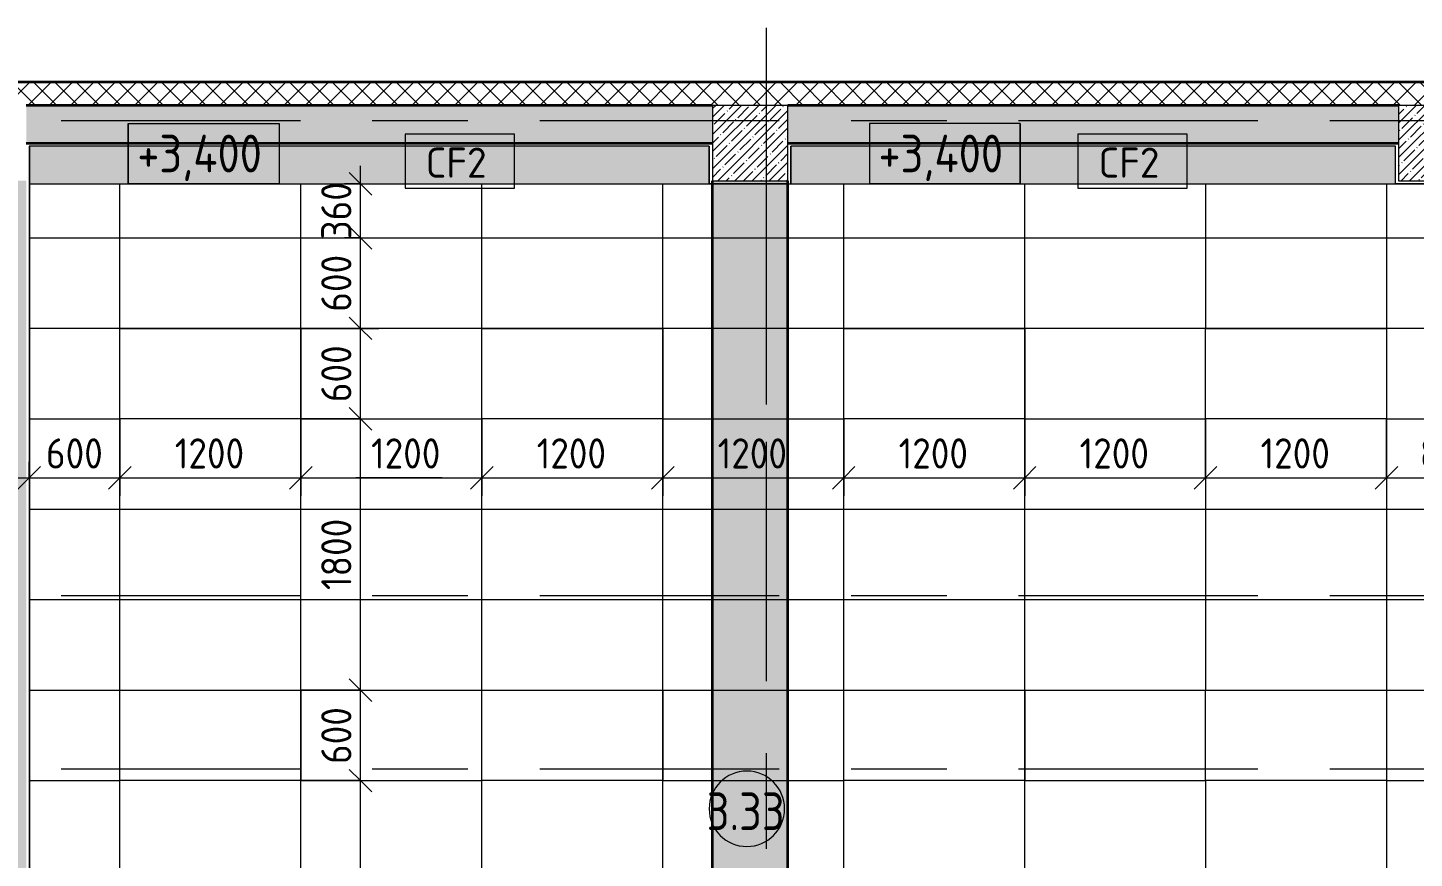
# Model space of a CAD drawing. Header units: millimetres. Extents: x 81469 to 281789, y -8553 to 29000.
# Drawn here: x 111060 to 120255, y 16406 to 21915 of the extents above; entities that cross this region are included whole.
import ezdxf

# ---------------------------------------------------------------- set-up
doc = ezdxf.new("R2010")
doc.units = ezdxf.units.MM
doc.linetypes.add('Осевая', pattern=[3175, 635, -476.25, 1587.5, -476.25])
for name, color, linetype, lineweight in [('A-ANNO-DIMS', 7, 'Continuous', 9), ('A-ANNO-DIMS-100', 7, 'Continuous', 9), ('A-AREA-IDEN', 7, 'Continuous', 9), ('A-CLNG', 7, 'Continuous', 9), ('A-CLNG-IDEN', 7, 'Continuous', 9), ('A-CLNG-PATT', 7, 'Continuous', 9), ('A-FLOR', 7, 'Continuous', 9), ('A-FLOR-1', 7, 'Continuous', 35), ('A-WALL', 7, 'Continuous', 9), ('G-ANNO-DIMS', 7, 'Continuous', 9), ('I-WALL', 7, 'Continuous', 9), ('S-COLS', 7, 'Continuous', 9), ('Оси', 7, 'Continuous', 9), ('Оси-2', 7, 'Осевая', 9)]:
    doc.layers.add(name, color=color, linetype=linetype, lineweight=lineweight)
for name, color, linetype, lineweight, true_color in [('A-WALL-3', 7, 'Continuous', 35, 0x3c3c3c), ('A-WALL-FNSH-1', 7, 'Continuous', 9, 0x3c3c3c), ('A-WALL-FNSH-2', 7, 'Continuous', 13, 0x3c3c3c)]:
    doc.layers.add(name, color=color, linetype=linetype, lineweight=lineweight, true_color=true_color)
doc.styles.add('GOST Common', font='GOST_Common.ttf', dxfattribs={"width": 0.9, "height": 250})
doc.styles.add('GOST Common_1', font='GOST_Common.ttf', dxfattribs={"height": 200})
doc.styles.add('ISOCPEUR_1', font='isocpeur.ttf', dxfattribs={"width": 0.9, "height": 200})
doc.dimstyles.new('ISO-2_0_0_9К_Средний_округл2', dxfattribs={"dimscale": 304.8, "dimtxt": 199.196235, "dimasz": 0.492126, "dimexe": 0.393701, "dimexo": 0, "dimgap": 0, "dimtad": 1, "dimdec": 0, "dimrnd": 10, "dimzin": 0, "dimdsep": 46, "dimtxsty": 'ISOCPEUR_1', "dimblk1": 'OBLIQUE', "dimblk2": 'OBLIQUE', "dimsah": 1, "dimcen": 0.09, "dimdle": 0.393701, "dimazin": 0, "dimtfac": 1, "dimtdec": 4, "dimtix": 1, "dimtmove": 0, "dimatfit": 3, "dimfxl": 1, "dimtvp": 1, "dimtolj": 1, "dimtzin": 0, "dimarcsym": 2})
doc.dimstyles.new('ISO-2_0_0_9К_Средний_округл2_1', dxfattribs={"dimscale": 304.8, "dimtxt": 199.196235, "dimasz": 0.492126, "dimexe": 0.393701, "dimexo": 0, "dimgap": 0, "dimtad": 1, "dimdec": 0, "dimrnd": 10, "dimzin": 0, "dimdsep": 46, "dimtxsty": 'ISOCPEUR_1', "dimblk1": 'OBLIQUE', "dimblk2": 'OBLIQUE', "dimsah": 1, "dimcen": 0.09, "dimdle": 0.393701, "dimazin": 0, "dimtfac": 1, "dimtdec": 4, "dimtix": 1, "dimtmove": 1, "dimatfit": 3, "dimfxl": 1, "dimtvp": 1, "dimtolj": 1, "dimtzin": 0, "dimarcsym": 2})
pattern_1 = [(45, (0, 0), (-57.024626, 57.024626), []), (45, (57.025, 0), (-57.024626, 57.024626), [100.806, -20.161, 3.353, -16.808])]
pattern_2 = [(0, (114071, 22320.96), (0, 600), []), (90, (114071, 22321), (-1200, 7e-14), [])]

# ---------------------------------------------------------------- blocks, each defined once
blk = doc.blocks.new('BSC_Колонна _Прямоугольная - 700х500-23282984-План потолков с обозначением видов отделки и геометрии 3 этажа в осях 23-33')
at = {"layer": 'S-COLS'}
h = blk.add_hatch(dxfattribs=at)
h.set_pattern_fill('FP_10', color=256, style=0, pattern_type=2)
h.set_pattern_definition([(45, (-120500, -21150), (-57.024626, 57.024626), []), (45, (-120442.975, -21150), (-57.024626, 57.024626), [100.806, -20.161, 3.353, -16.808])])
h.paths.add_polyline_path([(-350, -250), (350, -250), (350, 250), (-350, 250)])
for p, q in [((350, 250), (-350, 250)), ((-350, 250), (-350, -250)), ((350, -250), (350, 250)), ((-350, -250), (350, -250))]:
    blk.add_line(p, q, dxfattribs=at)
blk = doc.blocks.new('BSC_Колонна _Прямоугольная - 500х500-23282985-План потолков с обозначением видов отделки и геометрии 3 этажа в осях 23-33')
at = {"layer": 'S-COLS'}
h = blk.add_hatch(dxfattribs=at)
h.set_pattern_fill('FP_11', color=256, style=0, pattern_type=2)
h.set_pattern_definition([(45, (-115850.45, -21150), (-57.024626, 57.024626), []), (45, (-115793.42, -21150), (-57.024626, 57.024626), [100.806, -20.161, 3.353, -16.808])])
h.paths.add_polyline_path([(-250, -250), (250, -250), (250, 250), (-250, 250)])
for p, q in [((250, 250), (-250, 250)), ((-250, 250), (-250, -250)), ((250, -250), (250, 250)), ((-250, -250), (250, -250))]:
    blk.add_line(p, q, dxfattribs=at)
blk = doc.blocks.new('Марка_Помещения - Номер-25198446-План потолков с обозначением видов отделки и геометрии 3 этажа в осях 23-33')
at = {"layer": 'A-AREA-IDEN'}
for start, end in [(360, 180), (180, 360)]:
    blk.add_arc((0, 0), 2.5, start, end, dxfattribs=at)
blk = doc.blocks.new('М_потолков - Марка_ Имя типа-25382930-План потолков с обозначением видов отделки и геометрии 3 этажа в осях 23-33')
at = {"layer": 'A-CLNG-IDEN'}
for p, q in [((3.625, 1.984375), (-3.625, 1.984375)), ((-3.625, 1.984375), (-3.625, -1.59375)), ((3.625, -1.59375), (3.625, 1.984375)), ((-3.625, -1.59375), (3.625, -1.59375))]:
    blk.add_line(p, q, dxfattribs=at)
blk = doc.blocks.new('DIMBLOCK45-План потолков с обозначением видов отделки и геометрии 3 этажа в осях 23-33')
at = {"layer": 'A-ANNO-DIMS-100'}
for p, q in [((111670.8, 19321), (111670.8, 18810.1)), ((111670.8, 18930.1), (111670.8, 19321)), ((111070, 19036.2), (111070, 18810.1)), ((111070, 18930.1), (111070, 19036.2)), ((110950, 18930.1), (111670.8, 18930.1))]:
    blk.add_line(p, q, dxfattribs=at)
at = {"layer": 'A-ANNO-DIMS-100', "lineweight": 20}
for p, q in [((111070, 18930.1), (111145, 19005.1)), ((111670.8, 18930.1), (111745.8, 19005.1)), ((111070, 18930.1), (110995, 18855.1)), ((111670.8, 18930.1), (111595.8, 18855.1))]:
    blk.add_line(p, q, dxfattribs=at)
at = {"layer": 'A-ANNO-DIMS-100', "color": 0, "insert": (111180.8, 19191.4), "char_height": 200, "width": 455.087, "attachment_point": 1, "line_spacing_factor": 1.149209, "style": 'ISOCPEUR_1'}
blk.add_mtext('600', dxfattribs=at)
blk = doc.blocks.new('_Oblique')
at = {"color": 0, "linetype": 'ByBlock', "lineweight": -2}
blk.add_line((-0.5, -0.5), (0.5, 0.5), dxfattribs=at)
blk = doc.blocks.new('DIMBLOCK46-План потолков с обозначением видов отделки и геометрии 3 этажа в осях 23-33')
at = {"layer": 'A-ANNO-DIMS-100'}
for p, q in [((111670.8, 19321), (111670.8, 18810.1)), ((111670.8, 18930.1), (111670.8, 19321)), ((112871, 19321), (112871, 18810.1)), ((112871, 18930.1), (112871, 19321)), ((111670.8, 18930.1), (112871, 18930.1))]:
    blk.add_line(p, q, dxfattribs=at)
at = {"layer": 'A-ANNO-DIMS-100', "lineweight": 20}
for p, q in [((111670.8, 18930.1), (111745.8, 19005.1)), ((112871, 18930.1), (112946, 19005.1)), ((111670.8, 18930.1), (111595.8, 18855.1)), ((112871, 18930.1), (112796, 18855.1))]:
    blk.add_line(p, q, dxfattribs=at)
at = {"layer": 'A-ANNO-DIMS-100', "color": 0, "insert": (112035.3, 19191.4), "char_height": 200, "width": 565.411, "attachment_point": 1, "line_spacing_factor": 1.149209, "style": 'ISOCPEUR_1'}
blk.add_mtext('1200', dxfattribs=at)
blk = doc.blocks.new('DIMBLOCK47-План потолков с обозначением видов отделки и геометрии 3 этажа в осях 23-33')
at = {"layer": 'A-ANNO-DIMS-100'}
for p, q in [((112871, 19321), (112871, 18810.1)), ((112871, 18930.1), (112871, 19321)), ((114070.8, 19321), (114070.8, 18810.1)), ((114070.8, 18930.1), (114070.8, 19321)), ((112871, 18930.1), (114070.8, 18930.1)), ((113236.8, 18930.1), (113470.9, 18930.1)), ((113808, 18930.1), (113236.8, 18930.1))]:
    blk.add_line(p, q, dxfattribs=at)
at = {"layer": 'A-ANNO-DIMS-100', "lineweight": 20}
for p, q in [((112871, 18930.1), (112946, 19005.1)), ((114070.8, 18930.1), (114145.8, 19005.1)), ((112871, 18930.1), (112796, 18855.1)), ((114070.8, 18930.1), (113995.8, 18855.1))]:
    blk.add_line(p, q, dxfattribs=at)
at = {"layer": 'A-ANNO-DIMS-100', "color": 0, "insert": (113336.8, 19191.4), "char_height": 200, "width": 565.411, "attachment_point": 1, "line_spacing_factor": 1.149209, "style": 'ISOCPEUR_1'}
blk.add_mtext('1200', dxfattribs=at)
blk = doc.blocks.new('DIMBLOCK48-План потолков с обозначением видов отделки и геометрии 3 этажа в осях 23-33')
at = {"layer": 'A-ANNO-DIMS-100'}
for p, q in [((114070.8, 19321), (114070.8, 18810.1)), ((114070.8, 18930.1), (114070.8, 19321)), ((115271, 19321), (115271, 18810.1)), ((115271, 18930.1), (115271, 19321)), ((114070.8, 18930.1), (115271, 18930.1))]:
    blk.add_line(p, q, dxfattribs=at)
at = {"layer": 'A-ANNO-DIMS-100', "lineweight": 20}
for p, q in [((114070.8, 18930.1), (114145.8, 19005.1)), ((115271, 18930.1), (115346, 19005.1)), ((114070.8, 18930.1), (113995.8, 18855.1)), ((115271, 18930.1), (115196, 18855.1))]:
    blk.add_line(p, q, dxfattribs=at)
at = {"layer": 'A-ANNO-DIMS-100', "color": 0, "insert": (114435.3, 19191.4), "char_height": 200, "width": 565.411, "attachment_point": 1, "line_spacing_factor": 1.149209, "style": 'ISOCPEUR_1'}
blk.add_mtext('1200', dxfattribs=at)
blk = doc.blocks.new('DIMBLOCK49-План потолков с обозначением видов отделки и геометрии 3 этажа в осях 23-33')
at = {"layer": 'A-ANNO-DIMS-100'}
for p, q in [((115271, 19321), (115271, 18810.1)), ((115271, 18930.1), (115271, 19321)), ((116470.8, 19321), (116470.8, 18810.1)), ((116470.8, 18930.1), (116470.8, 19321)), ((115271, 18930.1), (116470.8, 18930.1))]:
    blk.add_line(p, q, dxfattribs=at)
at = {"layer": 'A-ANNO-DIMS-100', "lineweight": 20}
for p, q in [((115271, 18930.1), (115346, 19005.1)), ((116470.8, 18930.1), (116545.8, 19005.1)), ((115271, 18930.1), (115196, 18855.1)), ((116470.8, 18930.1), (116395.8, 18855.1))]:
    blk.add_line(p, q, dxfattribs=at)
at = {"layer": 'A-ANNO-DIMS-100', "color": 0, "insert": (115635.3, 19191.4), "char_height": 200, "width": 565.411, "attachment_point": 1, "line_spacing_factor": 1.149209, "style": 'ISOCPEUR_1'}
blk.add_mtext('1200', dxfattribs=at)
blk = doc.blocks.new('DIMBLOCK50-План потолков с обозначением видов отделки и геометрии 3 этажа в осях 23-33')
at = {"layer": 'A-ANNO-DIMS-100'}
for p, q in [((116470.8, 19321), (116470.8, 18810.1)), ((116470.8, 18930.1), (116470.8, 19321)), ((117671, 19321), (117671, 18810.1)), ((117671, 18930.1), (117671, 19321)), ((116470.8, 18930.1), (117671, 18930.1))]:
    blk.add_line(p, q, dxfattribs=at)
at = {"layer": 'A-ANNO-DIMS-100', "lineweight": 20}
for p, q in [((116470.8, 18930.1), (116545.8, 19005.1)), ((117671, 18930.1), (117746, 19005.1)), ((116470.8, 18930.1), (116395.8, 18855.1)), ((117671, 18930.1), (117596, 18855.1))]:
    blk.add_line(p, q, dxfattribs=at)
at = {"layer": 'A-ANNO-DIMS-100', "color": 0, "insert": (116835.3, 19191.4), "char_height": 200, "width": 565.411, "attachment_point": 1, "line_spacing_factor": 1.149209, "style": 'ISOCPEUR_1'}
blk.add_mtext('1200', dxfattribs=at)
blk = doc.blocks.new('DIMBLOCK51-План потолков с обозначением видов отделки и геометрии 3 этажа в осях 23-33')
at = {"layer": 'A-ANNO-DIMS-100'}
for p, q in [((117671, 19321), (117671, 18810.1)), ((117671, 18930.1), (117671, 19321)), ((118870.8, 19321), (118870.8, 18810.1)), ((118870.8, 18930.1), (118870.8, 19321)), ((117671, 18930.1), (118870.8, 18930.1))]:
    blk.add_line(p, q, dxfattribs=at)
at = {"layer": 'A-ANNO-DIMS-100', "lineweight": 20}
for p, q in [((117671, 18930.1), (117746, 19005.1)), ((118870.8, 18930.1), (118945.8, 19005.1)), ((117671, 18930.1), (117596, 18855.1)), ((118870.8, 18930.1), (118795.8, 18855.1))]:
    blk.add_line(p, q, dxfattribs=at)
at = {"layer": 'A-ANNO-DIMS-100', "color": 0, "insert": (118035.3, 19191.4), "char_height": 200, "width": 565.411, "attachment_point": 1, "line_spacing_factor": 1.149209, "style": 'ISOCPEUR_1'}
blk.add_mtext('1200', dxfattribs=at)
blk = doc.blocks.new('DIMBLOCK52-План потолков с обозначением видов отделки и геометрии 3 этажа в осях 23-33')
at = {"layer": 'A-ANNO-DIMS-100'}
for p, q in [((118870.8, 19321), (118870.8, 18810.1)), ((118870.8, 18930.1), (118870.8, 19321)), ((120071, 19321), (120071, 18810.1)), ((120071, 18930.1), (120071, 19321)), ((118870.8, 18930.1), (120071, 18930.1))]:
    blk.add_line(p, q, dxfattribs=at)
at = {"layer": 'A-ANNO-DIMS-100', "lineweight": 20}
for p, q in [((118870.8, 18930.1), (118945.8, 19005.1)), ((120071, 18930.1), (120146, 19005.1)), ((118870.8, 18930.1), (118795.8, 18855.1)), ((120071, 18930.1), (119996, 18855.1))]:
    blk.add_line(p, q, dxfattribs=at)
at = {"layer": 'A-ANNO-DIMS-100', "color": 0, "insert": (119235.3, 19191.4), "char_height": 200, "width": 565.411, "attachment_point": 1, "line_spacing_factor": 1.149209, "style": 'ISOCPEUR_1'}
blk.add_mtext('1200', dxfattribs=at)
blk = doc.blocks.new('DIMBLOCK53-План потолков с обозначением видов отделки и геометрии 3 этажа в осях 23-33')
at = {"layer": 'A-ANNO-DIMS-100'}
for p, q in [((120071, 19321), (120071, 18810.1)), ((120071, 18930.1), (120071, 19321)), ((120910, 19036.2), (120910, 18810.1)), ((120910, 18930.1), (120910, 19036.2)), ((120071, 18930.1), (121030, 18930.1))]:
    blk.add_line(p, q, dxfattribs=at)
at = {"layer": 'A-ANNO-DIMS-100', "lineweight": 20}
for p, q in [((120071, 18930.1), (120146, 19005.1)), ((120910, 18930.1), (120985, 19005.1)), ((120071, 18930.1), (119996, 18855.1)), ((120910, 18930.1), (120835, 18855.1))]:
    blk.add_line(p, q, dxfattribs=at)
at = {"layer": 'A-ANNO-DIMS-100', "color": 0, "insert": (120291.3, 19191.4), "char_height": 200, "width": 478.071, "attachment_point": 1, "line_spacing_factor": 1.149209, "style": 'ISOCPEUR_1'}
blk.add_mtext('840', dxfattribs=at)
blk = doc.blocks.new('DIMBLOCK57-План потолков с обозначением видов отделки и геометрии 3 этажа в осях 23-33')
at = {"layer": 'A-ANNO-DIMS-100'}
for p, q in [((112871, 16921), (113387.6, 16921)), ((113267.6, 16921), (112871, 16921)), ((113267.6, 15121.1), (113267.6, 16921)), ((112871, 15121.1), (113387.6, 15121.1)), ((113267.6, 15121.1), (112871, 15121.1))]:
    blk.add_line(p, q, dxfattribs=at)
at = {"layer": 'A-ANNO-DIMS-100', "lineweight": 20}
for p, q in [((113267.6, 16921), (113192.6, 16996)), ((113267.6, 16921), (113342.6, 16846)), ((113267.6, 15121.1), (113192.6, 15196.1)), ((113267.6, 15121.1), (113342.6, 15046.1))]:
    blk.add_line(p, q, dxfattribs=at)
at = {"layer": 'A-ANNO-DIMS-100', "color": 0, "insert": (113006.4, 15785.5), "char_height": 200, "width": 565.411, "attachment_point": 1, "rotation": 90, "line_spacing_factor": 1.149209, "style": 'ISOCPEUR_1'}
blk.add_mtext('1800', dxfattribs=at)
blk = doc.blocks.new('DIMBLOCK58-План потолков с обозначением видов отделки и геометрии 3 этажа в осях 23-33')
at = {"layer": 'A-ANNO-DIMS-100', "lineweight": 20}
for p, q in [((113267.6, 17521.1), (113192.6, 17596.1)), ((113267.6, 17521.1), (113342.6, 17446.1)), ((113267.6, 16921), (113192.6, 16996)), ((113267.6, 16921), (113342.6, 16846))]:
    blk.add_line(p, q, dxfattribs=at)
at = {"layer": 'A-ANNO-DIMS-100'}
for p, q in [((112871, 17521.1), (113387.6, 17521.1)), ((113267.6, 17521.1), (112871, 17521.1)), ((113267.6, 16921), (113267.6, 17521.1)), ((112871, 16921), (113387.6, 16921)), ((113267.6, 16921), (112871, 16921))]:
    blk.add_line(p, q, dxfattribs=at)
at = {"layer": 'A-ANNO-DIMS-100', "color": 0, "insert": (113006.4, 17031.4), "char_height": 200, "width": 455.087, "attachment_point": 1, "rotation": 90, "line_spacing_factor": 1.149209, "style": 'ISOCPEUR_1'}
blk.add_mtext('600', dxfattribs=at)
blk = doc.blocks.new('DIMBLOCK59-План потолков с обозначением видов отделки и геометрии 3 этажа в осях 23-33')
at = {"layer": 'A-ANNO-DIMS-100'}
for p, q in [((112871, 19321), (113387.6, 19321)), ((113267.6, 19321), (112871, 19321)), ((113267.6, 17521.1), (113267.6, 19321)), ((112871, 17521.1), (113387.6, 17521.1)), ((113267.6, 17521.1), (112871, 17521.1))]:
    blk.add_line(p, q, dxfattribs=at)
at = {"layer": 'A-ANNO-DIMS-100', "lineweight": 20}
for p, q in [((113267.6, 19321), (113192.6, 19396)), ((113267.6, 19321), (113342.6, 19246)), ((113267.6, 17521.1), (113192.6, 17596.1)), ((113267.6, 17521.1), (113342.6, 17446.1))]:
    blk.add_line(p, q, dxfattribs=at)
at = {"layer": 'A-ANNO-DIMS-100', "color": 0, "insert": (113006.4, 18185.5), "char_height": 200, "width": 565.411, "attachment_point": 1, "rotation": 90, "line_spacing_factor": 1.149209, "style": 'ISOCPEUR_1'}
blk.add_mtext('1800', dxfattribs=at)
blk = doc.blocks.new('DIMBLOCK60-План потолков с обозначением видов отделки и геометрии 3 этажа в осях 23-33')
at = {"layer": 'A-ANNO-DIMS-100', "lineweight": 20}
for p, q in [((113267.6, 19921.1), (113192.6, 19996.1)), ((113267.6, 19921.1), (113342.6, 19846.1)), ((113267.6, 19321), (113192.6, 19396)), ((113267.6, 19321), (113342.6, 19246))]:
    blk.add_line(p, q, dxfattribs=at)
at = {"layer": 'A-ANNO-DIMS-100'}
for p, q in [((112871, 19921.1), (113387.6, 19921.1)), ((113267.6, 19921.1), (112871, 19921.1)), ((113267.6, 19321), (113267.6, 19921.1)), ((112871, 19321), (113387.6, 19321)), ((113267.6, 19321), (112871, 19321))]:
    blk.add_line(p, q, dxfattribs=at)
at = {"layer": 'A-ANNO-DIMS-100', "color": 0, "insert": (113006.4, 19431.4), "char_height": 200, "width": 455.087, "attachment_point": 1, "rotation": 90, "line_spacing_factor": 1.149209, "style": 'ISOCPEUR_1'}
blk.add_mtext('600', dxfattribs=at)
blk = doc.blocks.new('DIMBLOCK61-План потолков с обозначением видов отделки и геометрии 3 этажа в осях 23-33')
at = {"layer": 'A-ANNO-DIMS-100', "lineweight": 20}
for p, q in [((113267.6, 20521), (113192.6, 20596)), ((113267.6, 20521), (113342.6, 20446)), ((113267.6, 19921.1), (113192.6, 19996.1)), ((113267.6, 19921.1), (113342.6, 19846.1))]:
    blk.add_line(p, q, dxfattribs=at)
at = {"layer": 'A-ANNO-DIMS-100'}
for p, q in [((113161.6, 20521), (113387.6, 20521)), ((113267.6, 20521), (113161.6, 20521)), ((113267.6, 19921.1), (113267.6, 20521)), ((112871, 19921.1), (113387.6, 19921.1)), ((113267.6, 19921.1), (112871, 19921.1))]:
    blk.add_line(p, q, dxfattribs=at)
at = {"layer": 'A-ANNO-DIMS-100', "color": 0, "insert": (113006.4, 20031.4), "char_height": 200, "width": 455.087, "attachment_point": 1, "rotation": 90, "line_spacing_factor": 1.149209, "style": 'ISOCPEUR_1'}
blk.add_mtext('600', dxfattribs=at)
blk = doc.blocks.new('DIMBLOCK62-План потолков с обозначением видов отделки и геометрии 3 этажа в осях 23-33')
at = {"layer": 'A-ANNO-DIMS-100'}
for p, q in [((113267.6, 20521), (113267.6, 20999)), ((113161.6, 20879), (113387.6, 20879)), ((113267.6, 20879), (113161.6, 20879)), ((113161.6, 20521), (113387.6, 20521)), ((113267.6, 20521), (113161.6, 20521))]:
    blk.add_line(p, q, dxfattribs=at)
at = {"layer": 'A-ANNO-DIMS-100', "lineweight": 20}
for p, q in [((113267.6, 20879), (113192.6, 20954)), ((113267.6, 20879), (113342.6, 20804)), ((113267.6, 20521), (113192.6, 20596)), ((113267.6, 20521), (113342.6, 20446))]:
    blk.add_line(p, q, dxfattribs=at)
at = {"layer": 'A-ANNO-DIMS-100', "color": 0, "insert": (113006.4, 20510.4), "char_height": 200, "width": 455.087, "attachment_point": 1, "rotation": 90, "line_spacing_factor": 1.149209, "style": 'ISOCPEUR_1'}
blk.add_mtext('360', dxfattribs=at)
blk = doc.blocks.new('Высотные отметки - 10х4_h_-17668695-План потолков с обозначением видов отделки и геометрии 3 этажа в осях 23-33')
at = {"layer": 'G-ANNO-DIMS'}
for p, q in [((-5, 4), (-5, 0)), ((5, 4), (-5, 4)), ((5, 4), (-5, 4)), ((-5, 4), (-5, 0)), ((5, 4), (5, 0)), ((5, 0), (5, 4)), ((5, 0), (-5, 0)), ((-5, 0), (5, 0))]:
    blk.add_line(p, q, dxfattribs=at)

msp = doc.modelspace()

# ---------------------------------------------------------------- hatches: boundary and pattern name
at = {"layer": 'A-CLNG-PATT'}
h = msp.add_hatch(color=256, dxfattribs=at)
h.paths.add_polyline_path([(121209, 20879), (121209, 21129), (120871, 21129), (120871, 20879)])
h.paths.add_polyline_path([(111071, 20879), (115579.4, 20879), (115579.4, 21129), (111071, 21129)])
h.paths.add_polyline_path([(116121.4, 20879), (120129.2, 20879), (120129.2, 21129), (116121.4, 21129)])
h = msp.add_hatch(dxfattribs=at)
h.set_pattern_fill('FP_24', color=256, style=0, pattern_type=2)
h.set_pattern_definition(pattern_2)
h.paths.add_polyline_path([(120909, 13621), (120909, 13921), (121189, 13921), (121189, 18579), (120909, 18579), (120909, 19121), (121209, 19121), (121209, 20879), (116100.4, 20879), (116100.4, 14101), (117301.4, 14101), (117301.4, 13621), (118938.4, 13621)])
h.paths.add_polyline_path([(115579, 13621), (115579, 14101), (115600.4, 14101), (115600.4, 20879), (111071, 20879), (111071, 13621), (112844.6, 13621), (112834.9, 13657.2), (112907.4, 13657.2), (112897.7, 13621), (113271, 13621)])
h.paths.add_polyline_path([(112606.3, 13885.6), (112471, 13921.7), (112606.2, 13958)])
h.paths.add_polyline_path([(113135.8, 13885.9), (113135.7, 13958.4), (113271, 13922.2), (113198.4, 13902.7)])
h.paths.add_polyline_path([(112834.6, 14186.7), (112871, 14321.1), (112907.1, 14186.8), (112834.9, 14186.7)])
h.paths.add_polyline_path([(118870.8, 14521), (118870.8, 15121.1), (120071, 15121.1), (120071, 14521), (118938.4, 14521)])
h.paths.add_polyline_path([(116470.8, 14521), (116470.8, 15121.1), (117671, 15121.1), (117671, 14521)])
h.paths.add_polyline_path([(114070.8, 14521), (114070.8, 15121.1), (115271, 15121.1), (115271, 14521)])
h.paths.add_polyline_path([(112834.6, 14521), (111670.8, 14521), (111670.8, 15121.1), (112871, 15121.1), (112871, 14521)])
h.paths.add_polyline_path([(120071, 16921), (118870.8, 16921), (118870.8, 17521.1), (120071, 17521.1), (120071, 17514.4)])
h.paths.add_polyline_path([(117671, 16921), (116470.8, 16921), (116470.8, 17521.1), (117671, 17521.1), (117671, 17514.4)])
h.paths.add_polyline_path([(114070.8, 16921), (114070.8, 17521.1), (115271, 17521.1), (115271, 16921)])
h.paths.add_polyline_path([(112871, 16921), (111670.8, 16921), (111670.8, 17521.1), (112871, 17521.1), (112871, 17514.4)])
h.paths.add_polyline_path([(118938.4, 19321), (118870.8, 19321), (118870.8, 19921.1), (120071, 19921.1), (120071, 19321)])
h.paths.add_polyline_path([(116470.8, 19321), (116470.8, 19921.1), (117671, 19921.1), (117671, 19321)])
h.paths.add_polyline_path([(115271, 19321), (114070.8, 19321), (114070.8, 19921.1), (115271, 19921.1), (115271, 19569.2)])
h.paths.add_polyline_path([(112871, 19321), (111670.8, 19321), (111670.8, 19921.1), (112871, 19921.1), (112871, 19569.2)])
h = msp.add_hatch(dxfattribs=at)
h.set_pattern_fill('FP_24', color=256, style=0, pattern_type=2)
h.set_pattern_definition(pattern_2)
h.paths.add_polyline_path([(116068.4, 14101), (116100.4, 14101), (116100.4, 20879), (115600.4, 20879), (115600.4, 14101)])
at = {"layer": 'A-FLOR'}
h = msp.add_hatch(dxfattribs=at)
h.set_pattern_fill('FP_1', color=256, style=0, pattern_type=2)
h.set_pattern_definition(pattern_1)
h.paths.add_polyline_path([(98848.5, 11120), (100589, 11120), (100589, 11320), (99047.4, 11320), (98983.8, 11302.9), (98983.7, 11320), (98212.2, 11320), (98212.3, 11302.6), (98147.2, 11320), (97639, 11320), (97639, 11120)])
h.paths.add_polyline_path([(111050, 13900), (111050, 20900), (110550, 20900), (110550, 13900)])
h.paths.add_polyline_path([(116100.4, 13900), (116100.4, 20900), (115600.4, 20900), (115600.4, 13900), (116068.4, 13900)])
h.paths.add_polyline_path([(105550, 13900), (106050, 13900), (106050, 20900), (105550, 20900), (105550, 15459.6)])
at = {"layer": 'A-WALL'}
h = msp.add_hatch(dxfattribs=at)
h.set_pattern_fill('FP_2', color=256, style=0, pattern_type=2)
h.set_pattern_definition([(45, (0, 0), (-70.71068, 70.71068), []), (135, (0, 0), (-70.71068, -70.71068), [])])
h.paths.add_polyline_path([(125080, 21400), (125230, 21400), (125230, 21550), (96610, 21550), (96610, 21400), (124830, 21400)])
h.paths.add_polyline_path([(93310, 21400), (93310, 21550), (93290, 21550), (93290, 21400)])
at = {"layer": 'I-WALL'}
h = msp.add_hatch(dxfattribs=at)
h.set_pattern_fill('FP_1', color=256, style=0, pattern_type=2)
h.set_pattern_definition(pattern_1)
h.paths.add_polyline_path([(110350, 21150), (110350, 21400), (106050, 21400), (106050, 21150), (110328.4, 21150)])
h.paths.add_polyline_path([(121040, 21150), (121040, 21400), (120850, 21400), (120850, 21150)])
h.paths.add_polyline_path([(120150, 21150), (120150, 21400), (116100.4, 21400), (116100.4, 21150), (118938.4, 21150)])
h.paths.add_polyline_path([(105550, 21150), (105550, 21400), (100800, 21400), (100800, 21150), (104588.5, 21150)])
h.paths.add_polyline_path([(115600.4, 21150), (115600.4, 21400), (111050, 21400), (111050, 21150), (114633.4, 21150)])

# ---------------------------------------------------------------- linework, layer by layer
at = {"layer": 'A-CLNG'}
for p, q in [((115579.4, 20879), (115579.4, 21129)), ((120129.2, 21129), (116121.4, 21129)), ((120129.2, 20879), (120129.2, 21129)), ((111071, 20879), (121209, 20879)), ((111670.8, 19321), (111670.8, 19921.1)), ((111670.8, 19921.1), (112871, 19921.1)), ((112871, 19921.1), (112871, 19321)), ((114070.8, 19321), (114070.8, 19921.1)), ((114070.8, 19921.1), (115271, 19921.1)), ((115271, 19921.1), (115271, 19321)), ((116470.8, 19321), (116470.8, 19921.1)), ((116470.8, 19921.1), (117671, 19921.1)), ((117671, 19921.1), (117671, 19321)), ((118870.8, 19321), (118870.8, 19921.1)), ((118870.8, 19921.1), (120071, 19921.1)), ((120071, 19921.1), (120071, 19321)), ((112871, 19321), (111670.8, 19321)), ((115271, 19321), (114070.8, 19321)), ((117671, 19321), (116470.8, 19321)), ((120071, 19321), (118870.8, 19321)), ((111670.8, 16921), (111670.8, 17521.1)), ((111670.8, 17521.1), (112871, 17521.1)), ((112871, 17521.1), (112871, 16921)), ((114070.8, 16921), (114070.8, 17521.1)), ((114070.8, 17521.1), (115271, 17521.1)), ((115271, 17521.1), (115271, 16921)), ((116470.8, 16921), (116470.8, 17521.1)), ((116470.8, 17521.1), (117671, 17521.1)), ((117671, 17521.1), (117671, 16921)), ((118870.8, 16921), (118870.8, 17521.1)), ((118870.8, 17521.1), (120071, 17521.1)), ((120071, 17521.1), (120071, 16921)), ((112871, 16921), (111670.8, 16921)), ((115271, 16921), (114070.8, 16921)), ((117671, 16921), (116470.8, 16921)), ((120071, 16921), (118870.8, 16921))]:
    msp.add_line(p, q, dxfattribs=at)
at = {"layer": 'A-FLOR-1'}
for p, q in [((115600.4, 13900), (115600.4, 20900)), ((116100.4, 13900), (116100.4, 20900))]:
    msp.add_line(p, q, dxfattribs=at)
at = {"layer": 'A-WALL'}
msp.add_line((125230, 21550), (96610, 21550), dxfattribs=at)
at = {"layer": 'A-WALL-3'}
for p, q in [((115600.4, 21400), (111050, 21400)), ((120150, 21400), (116100.4, 21400)), ((111050, 21150), (115600.4, 21150)), ((116100.4, 21150), (120150, 21150))]:
    msp.add_line(p, q, dxfattribs=at)
at = {"layer": 'A-WALL-FNSH-1'}
msp.add_line((125238, 21558), (96610, 21558), dxfattribs=at)
at = {"layer": 'A-WALL-FNSH-2'}
msp.add_line((125233, 21553), (96610, 21553), dxfattribs=at)
at = {"layer": 'G-ANNO-DIMS'}
msp.add_line((112196.6, 20879), (112227, 20879), dxfattribs=at)
at = {"layer": 'I-WALL'}
for p, q in [((111070, 21130), (111070, 13620)), ((115579.4, 21130), (111070, 21130)), ((115579.4, 21129), (111071, 21129)), ((111071, 21129), (111071, 13621)), ((111250, 21130), (111250, 21129)), ((113550, 21130), (113550, 21129)), ((114700.4, 21130), (114700.4, 21129)), ((115579.4, 21130), (115579.4, 21129)), ((115580.4, 20880), (115580.4, 21130)), ((120130.2, 21130), (116120.4, 21130)), ((116120.4, 20879), (116120.4, 21130)), ((116121.4, 21129), (116120.4, 21129)), ((116121.4, 21129), (116121.4, 20879)), ((117000.4, 21130), (117000.4, 21129)), ((117900.4, 21130), (117900.4, 21129)), ((119250.2, 21130), (119250.2, 21129)), ((120129.2, 21130), (120129.2, 21129)), ((120130.2, 20880), (120130.2, 21130)), ((116100.4, 20880), (115579.4, 20880)), ((115600.4, 20900), (116100.4, 20900)), ((116100.4, 20880), (116120.4, 20880)), ((120870, 20880), (120129.2, 20880))]:
    msp.add_line(p, q, dxfattribs=at)
at = {"layer": 'Оси'}
msp.add_line((115960, 19415.1), (115960, 21915.1), dxfattribs=at)
at = {"layer": 'Оси-2'}
for p, q in [((84769.4, 21300), (122580, 21300)), ((115960, 593.7), (115960, 19415.1)), ((84769.4, 18150), (122580, 18150)), ((84769.4, 17000), (122580, 17000))]:
    msp.add_line(p, q, dxfattribs=at)

# ---------------------------------------------------------------- block references
at = {"layer": 'A-AREA-IDEN', "xscale": 99.99999999999993, "yscale": 99.99999999999993, "zscale": 99.99999999999993}
msp.add_blockref('Марка_Помещения - Номер-25198446-План потолков с обозначением видов отделки и геометрии 3 этажа в осях 23-33', (115828.7, 16734.4), dxfattribs=at)
at = {"layer": 'A-CLNG-IDEN', "xscale": 99.99999999999993, "yscale": 99.99999999999993, "zscale": 99.99999999999993}
for p in [(113924.9, 21010.5), (118386.5, 21010.5)]:
    msp.add_blockref('М_потолков - Марка_ Имя типа-25382930-План потолков с обозначением видов отделки и геометрии 3 этажа в осях 23-33', p, dxfattribs=at)
at = {"layer": 'G-ANNO-DIMS', "extrusion": (0, 0, -1), "xscale": 99.99999999999993, "yscale": 99.99999999999993, "zscale": 99.99999999999993}
msp.add_blockref('Высотные отметки - 10х4_h_-17668695-План потолков с обозначением видов отделки и геометрии 3 этажа в осях 23-33', (-112227, 20879), dxfattribs=at)
at = {"layer": 'G-ANNO-DIMS', "xscale": 99.99999999999993, "yscale": 99.99999999999993, "zscale": 99.99999999999993}
msp.add_blockref('Высотные отметки - 10х4_h_-17668695-План потолков с обозначением видов отделки и геометрии 3 этажа в осях 23-33', (117142, 20879), dxfattribs=at)
at = {"layer": 'S-COLS'}
for name, p in [('BSC_Колонна _Прямоугольная - 500х500-23282985-План потолков с обозначением видов отделки и геометрии 3 этажа в осях 23-33', (115850.4, 21150)), ('BSC_Колонна _Прямоугольная - 700х500-23282984-План потолков с обозначением видов отделки и геометрии 3 этажа в осях 23-33', (120500, 21150))]:
    msp.add_blockref(name, p, dxfattribs=at)

# ---------------------------------------------------------------- texts
at = {"layer": 'A-AREA-IDEN', "insert": (115563, 16842.9), "char_height": 250, "width": 663.797, "attachment_point": 1, "style": 'GOST Common'}
msp.add_mtext('3.33', dxfattribs=at)
at = {"layer": 'A-CLNG-IDEN', "char_height": 200, "width": 529.114, "attachment_point": 1, "style": 'GOST Common_1'}
for insert in [(113699.1, 21120.2), (118160.7, 21120.2)]:
    msp.add_mtext('CF2', dxfattribs=dict(at, insert=insert))
at = {"layer": 'G-ANNO-DIMS', "char_height": 250, "width": 1055.976, "attachment_point": 1, "line_spacing_factor": 1.022761, "style": 'GOST Common'}
for insert in [(111787, 21205.7), (116702, 21205.7)]:
    msp.add_mtext('+3,400', dxfattribs=dict(at, insert=insert))

# ---------------------------------------------------------------- dimensions: what is measured, and where the dimension line sits
at = {"layer": 'A-ANNO-DIMS'}
for base, p1, p2, override, picture, middle in [((113267.6, 20879), (113161.6, 20521), (113161.6, 20879), {"dimpost": '<>', "dimfxl": 358.035864}, 'DIMBLOCK62-План потолков с обозначением видов отделки и геометрии 3 этажа в осях 23-33', (113167.6, 20700)), ((113267.6, 20521), (112871, 19921.1), (113161.6, 20521), {"dimpost": '<>', "dimfxl": 666.548502}, 'DIMBLOCK61-План потолков с обозначением видов отделки и геометрии 3 этажа в осях 23-33', (113167.6, 20221)), ((113267.6, 19921.1), (112871, 19321), (112871, 19921.1), {"dimpost": '<>', "dimfxl": 600.053915}, 'DIMBLOCK60-План потолков с обозначением видов отделки и геометрии 3 этажа в осях 23-33', (113167.6, 19621.1)), ((113267.6, 19321), (112871, 17521.1), (112871, 19321), {"dimpost": '<>', "dimfxl": 1799.946085}, 'DIMBLOCK59-План потолков с обозначением видов отделки и геометрии 3 этажа в осях 23-33', (113167.6, 18421.1)), ((113267.6, 17521.1), (112871, 16921), (112871, 17521.1), {"dimpost": '<>', "dimfxl": 600.053915}, 'DIMBLOCK58-План потолков с обозначением видов отделки и геометрии 3 этажа в осях 23-33', (113167.6, 17221.1)), ((113267.6, 16921), (112871, 15121.1), (112871, 16921), {"dimpost": '<>', "dimfxl": 1799.946085}, 'DIMBLOCK57-План потолков с обозначением видов отделки и геометрии 3 этажа в осях 23-33', (113167.6, 16021.1))]:
    dim = msp.add_linear_dim(base=base, p1=p1, p2=p2, angle=90, dimstyle='ISO-2_0_0_9К_Средний_округл2', override=override, dxfattribs=at)
    dim.commit()
    dim.dimension.update_dxf_attribs({"geometry": picture, "text_midpoint": middle})
for base, p1, p2, override, picture, middle in [((111670.8, 18930.1), (111070, 19036.2), (111670.8, 19321), {"dimpost": '<>', "dimfxl": 664.940279}, 'DIMBLOCK45-План потолков с обозначением видов отделки и геометрии 3 этажа в осях 23-33', (111370.4, 19030.1)), ((112871, 18930.1), (111670.8, 19321), (112871, 19321), {"dimpost": '<>', "dimfxl": 1200.167461}, 'DIMBLOCK46-План потолков с обозначением видов отделки и геометрии 3 этажа в осях 23-33', (112270.9, 19030.1)), ((115271, 18930.1), (114070.8, 19321), (115271, 19321), {"dimpost": '<>', "dimfxl": 1200.167461}, 'DIMBLOCK48-План потолков с обозначением видов отделки и геометрии 3 этажа в осях 23-33', (114670.9, 19030.1)), ((116470.8, 18930.1), (115271, 19321), (116470.8, 19321), {"dimpost": '<>', "dimfxl": 1199.832539}, 'DIMBLOCK49-План потолков с обозначением видов отделки и геометрии 3 этажа в осях 23-33', (115870.9, 19030.1)), ((117671, 18930.1), (116470.8, 19321), (117671, 19321), {"dimpost": '<>', "dimfxl": 1200.167461}, 'DIMBLOCK50-План потолков с обозначением видов отделки и геометрии 3 этажа в осях 23-33', (117070.9, 19030.1)), ((118870.8, 18930.1), (117671, 19321), (118870.8, 19321), {"dimpost": '<>', "dimfxl": 1199.832539}, 'DIMBLOCK51-План потолков с обозначением видов отделки и геометрии 3 этажа в осях 23-33', (118270.9, 19030.1)), ((120071, 18930.1), (118870.8, 19321), (120071, 19321), {"dimpost": '<>', "dimfxl": 1200.167461}, 'DIMBLOCK52-План потолков с обозначением видов отделки и геометрии 3 этажа в осях 23-33', (119470.9, 19030.1)), ((120910, 18930.1), (120071, 19321), (120910, 19036.2), {"dimpost": '<>', "dimfxl": 886.02009}, 'DIMBLOCK53-План потолков с обозначением видов отделки и геометрии 3 этажа в осях 23-33', (120490.5, 19030.1))]:
    dim = msp.add_linear_dim(base=base, p1=p1, p2=p2, dimstyle='ISO-2_0_0_9К_Средний_округл2', override=override, dxfattribs=at)
    dim.commit()
    dim.dimension.update_dxf_attribs({"geometry": picture, "text_midpoint": middle})
dim = msp.add_linear_dim(base=(114070.8, 18930.1), p1=(112871, 19321), p2=(114070.8, 19321), dimstyle='ISO-2_0_0_9К_Средний_округл2_1', override={"dimpost": '<>', "dimfxl": 1199.832539}, dxfattribs=at)
dim.commit()
dim.dimension.update_dxf_attribs({"geometry": 'DIMBLOCK47-План потолков с обозначением видов отделки и геометрии 3 этажа в осях 23-33', "text_midpoint": (113619.5, 19058.1), "dimtype": 160})

doc.saveas('drawing.dxf')
